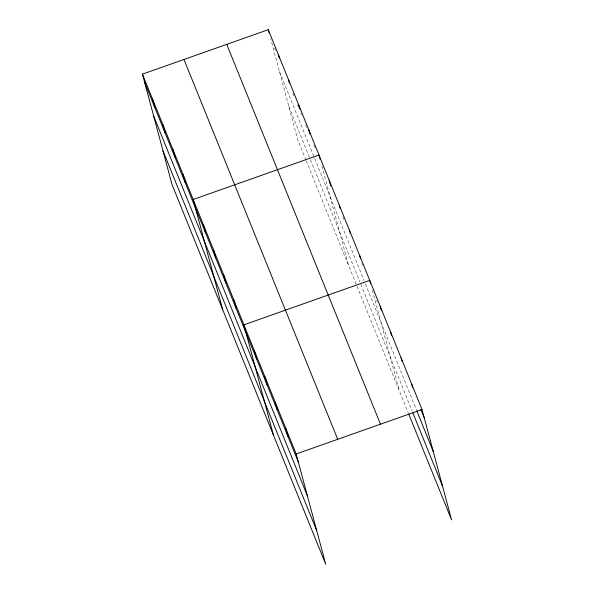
<?xml version="1.0" encoding="UTF-8"?>
<svg xmlns="http://www.w3.org/2000/svg" width="594" height="594" viewBox="0 0 594 594"><rect width="100%" height="100%" fill="white"/><g stroke="black" fill="none" stroke-linecap="round" stroke-linejoin="round"><path stroke-width="0.45" stroke-dasharray="2.97 2.23" d="M274.539 48.017L275.557 50.527M292.805 93.139L294.156 96.48M297.542 104.841L298.559 107.343M300.928 113.194L301.603 114.865M305.658 124.896L306.675 127.398M313.773 144.951L314.79 147.453M342.864 216.81L343.881 219.32M361.805 263.602L362.481 265.28M376.67 300.341L377.346 302.004M279.507 71.666L314.345 157.729M314.679 158.568L364.063 280.568M365.414 283.91L416.387 409.83M288.803 106.356L310.113 158.999M310.447 159.838L359.83 281.838M360.848 284.34L412.191 411.197M305.94 160.083L297.824 140.028L270.723 38.877M306.281 160.922L408.397 413.209M372.423 290.444L399.294 390.718M321.933 165.993L348.559 265.377"/><path stroke-width="0.89" d="M142.434 74.146L296.176 453.972L325.735 564.3L172 184.474L142.434 74.146L268.265 29.7L422 409.526L451.566 519.854L408.739 414.048M296.176 453.972L422 409.526M420.849 409.481L424.22 417.812M416.721 410.662L433.249 451.485M412.867 412.867L442.545 486.182M226.737 44.364L380.479 424.19M183.962 59.474L337.696 439.3M144.654 82.432L298.396 462.258M153.683 116.105L307.417 495.931M162.979 150.802L316.713 530.628M411.545 383.694L412.659 387.845M401.091 357.87L401.982 361.182M390.637 332.039L391.528 335.358M380.182 306.214L381.296 310.358M370.619 283.702L369.728 280.383L243.904 324.829L273.463 435.157M359.585 255.316L360.469 258.635M349.435 230.249L350.326 233.561M339.293 205.182L340.176 208.494M329.143 180.108L330.695 185.915M320.107 159.185L318.993 155.041L193.169 199.487L222.735 309.816M308.85 129.975L309.964 134.118M298.7 104.908L299.814 109.051M288.558 79.834L289.441 83.153M278.408 54.767L279.299 58.086M268.265 29.7L269.149 33.019M285.721 428.14L287.942 436.427M275.267 402.316L277.487 410.603M264.813 376.485L267.033 384.771M254.358 350.653L256.578 358.947M233.754 299.762L235.974 308.048M223.611 274.688L225.831 282.982M213.461 249.621L215.681 257.915M203.319 224.554L205.539 232.841M183.026 174.421L185.246 182.707M172.876 149.346L175.096 157.64M162.726 124.28L164.954 132.573M152.584 99.213L154.804 107.499"/></g></svg>
